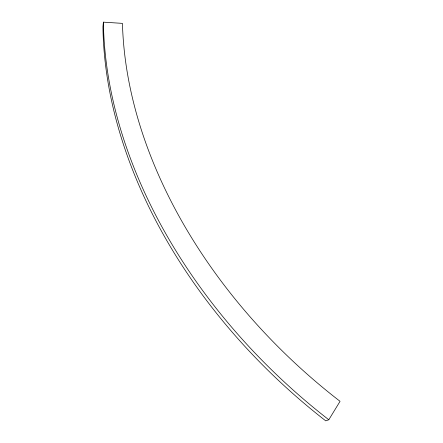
<?xml version="1.0" encoding="UTF-8"?>
<svg xmlns="http://www.w3.org/2000/svg" width="443" height="443" viewBox="0 0 443 443"><rect width="100%" height="100%" fill="white"/><g stroke="black" fill="none" stroke-linecap="round" stroke-linejoin="round"><path stroke-width="0.66" d="M103.396 22.15L102.942 26.813A471.812 337.799 39.5 0 0 325.738 420.85L328.8 419.759L340.058 401.319A456.988 325.04 39.3 0 1 122.451 23.374L103.396 22.15A476.136 339.465 39.5 0 0 328.8 419.759"/></g></svg>
